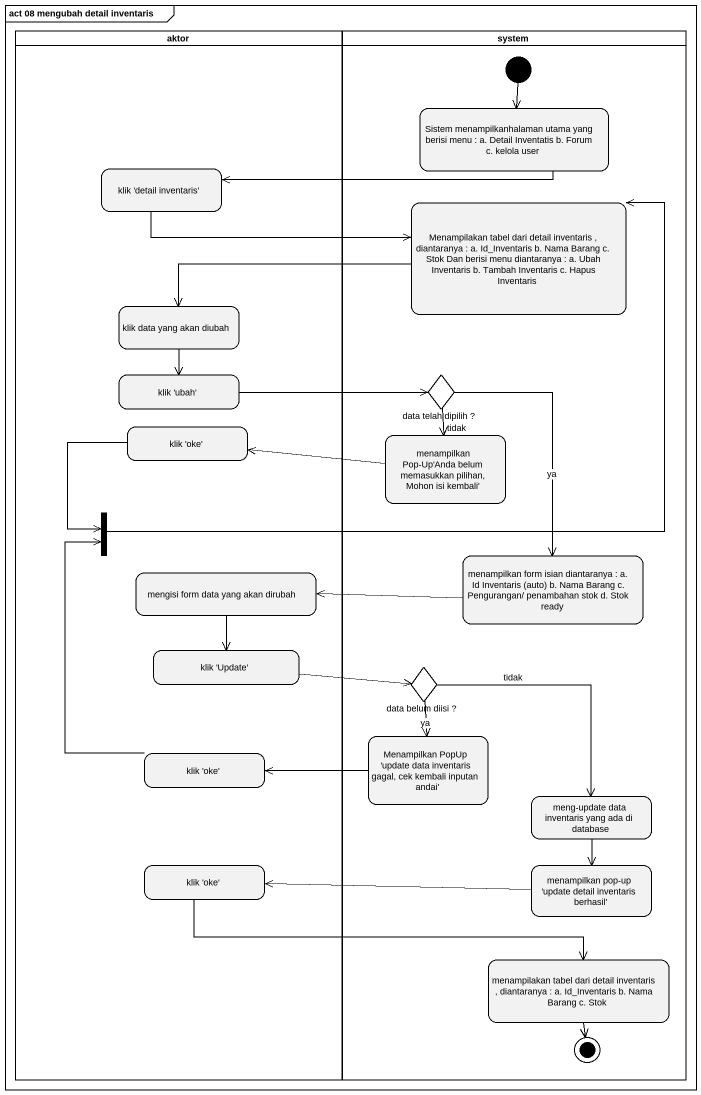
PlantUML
@startuml
mainframe act 08 mengubah detail inventaris
hide empty description
state aktor <<partition>> {
  state "klik 'detail inventaris'" as klik_detail_inventaris
  state "klik data yang akan diubah" as klik_data_yang_akan_diubah
  state "klik 'ubah'" as klik_ubah
  state "klik 'oke'" as klik_oke
  state fork1 <<join>>
  state "mengisi form data yang akan dirubah" as mengisi_form_data_yang_akan
  state "klik 'Update'" as klik_Update
  state "klik 'oke'" as klik_oke_2
  state "klik 'oke'" as klik_oke_3
}
state system <<partition>> {
  state "Sistem menampilkanhalaman utama yang berisi menu : a. Detail Inventatis b. Forum c. kelola user" as Sistem_menampilkanhalaman
  state "Menampilakan tabel dari detail inventaris , diantaranya : a. Id_Inventaris b. Nama Barang c. Stok Dan berisi menu diantaranya : a. Ubah Inventaris b. Tambah Inventaris c. Hapus Inventaris" as Menampilakan_tabel_dari
  state "data telah dipilih ?" as data_telah_dipilih <<choice>>
  state "menampilkan Pop-Up'Anda belum memasukkan pilihan, Mohon isi kembali'" as menampilkan_Pop_Up_Anda
  state "menampilkan form isian diantaranya : a. Id Inventaris (auto) b. Nama Barang c. Pengurangan/ penambahan stok d. Stok ready" as menampilkan_form_isian
  state "data belum diisi ?" as data_belum_diisi <<choice>>
  state "Menampilkan PopUp 'update data inventaris gagal, cek kembali inputan andai'" as Menampilkan_PopUp_update
  state "meng-update data inventaris yang ada di database" as meng_update_data_inventaris
  state "menampilkan pop-up 'update detail inventaris berhasil'" as menampilkan_pop_up_update
  state "menampilakan tabel dari detail inventaris , diantaranya : a. Id_Inventaris b. Nama Barang c. Stok" as menampilakan_tabel_dari
  [*] --> Sistem_menampilkanhalaman
  menampilakan_tabel_dari --> [*]
}
Sistem_menampilkanhalaman -left-> klik_detail_inventaris
klik_detail_inventaris -right-> Menampilakan_tabel_dari
Menampilakan_tabel_dari -left-> klik_data_yang_akan_diubah
klik_data_yang_akan_diubah --> klik_ubah
klik_ubah -right-> data_telah_dipilih
data_telah_dipilih --> menampilkan_Pop_Up_Anda : tidak
data_telah_dipilih --> menampilkan_form_isian : ya
klik_oke --> fork1
menampilkan_Pop_Up_Anda -left-> klik_oke
fork1 -up-> Menampilakan_tabel_dari
mengisi_form_data_yang_akan --> klik_Update
menampilkan_form_isian -left-> mengisi_form_data_yang_akan
klik_Update -right-> data_belum_diisi
data_belum_diisi --> Menampilkan_PopUp_update : ya
data_belum_diisi --> meng_update_data_inventaris : tidak
Menampilkan_PopUp_update -left-> klik_oke_2
klik_oke_2 -up-> fork1
meng_update_data_inventaris --> menampilkan_pop_up_update
klik_oke_3 -right-> menampilakan_tabel_dari
menampilkan_pop_up_update -left-> klik_oke_3
@enduml
